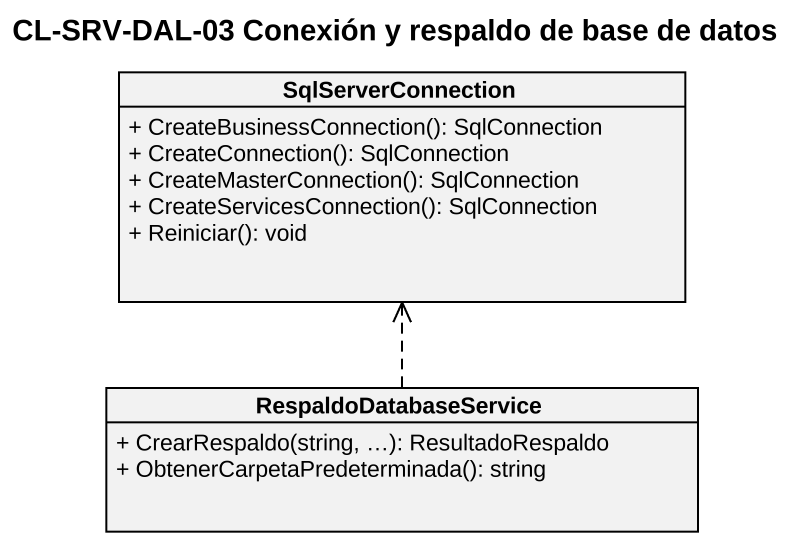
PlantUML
@startuml
title CL-SRV-DAL-03 Conexión y respaldo de base de datos
hide circle
hide empty members
skinparam classAttributeIconSize 0
class SqlServerConnection {
  + CreateBusinessConnection(): SqlConnection
  + CreateConnection(): SqlConnection
  + CreateMasterConnection(): SqlConnection
  + CreateServicesConnection(): SqlConnection
  + Reiniciar(): void
}
class RespaldoDatabaseService {
  + CrearRespaldo(string, …): ResultadoRespaldo
  + ObtenerCarpetaPredeterminada(): string
}
RespaldoDatabaseService .up.> SqlServerConnection
@enduml
